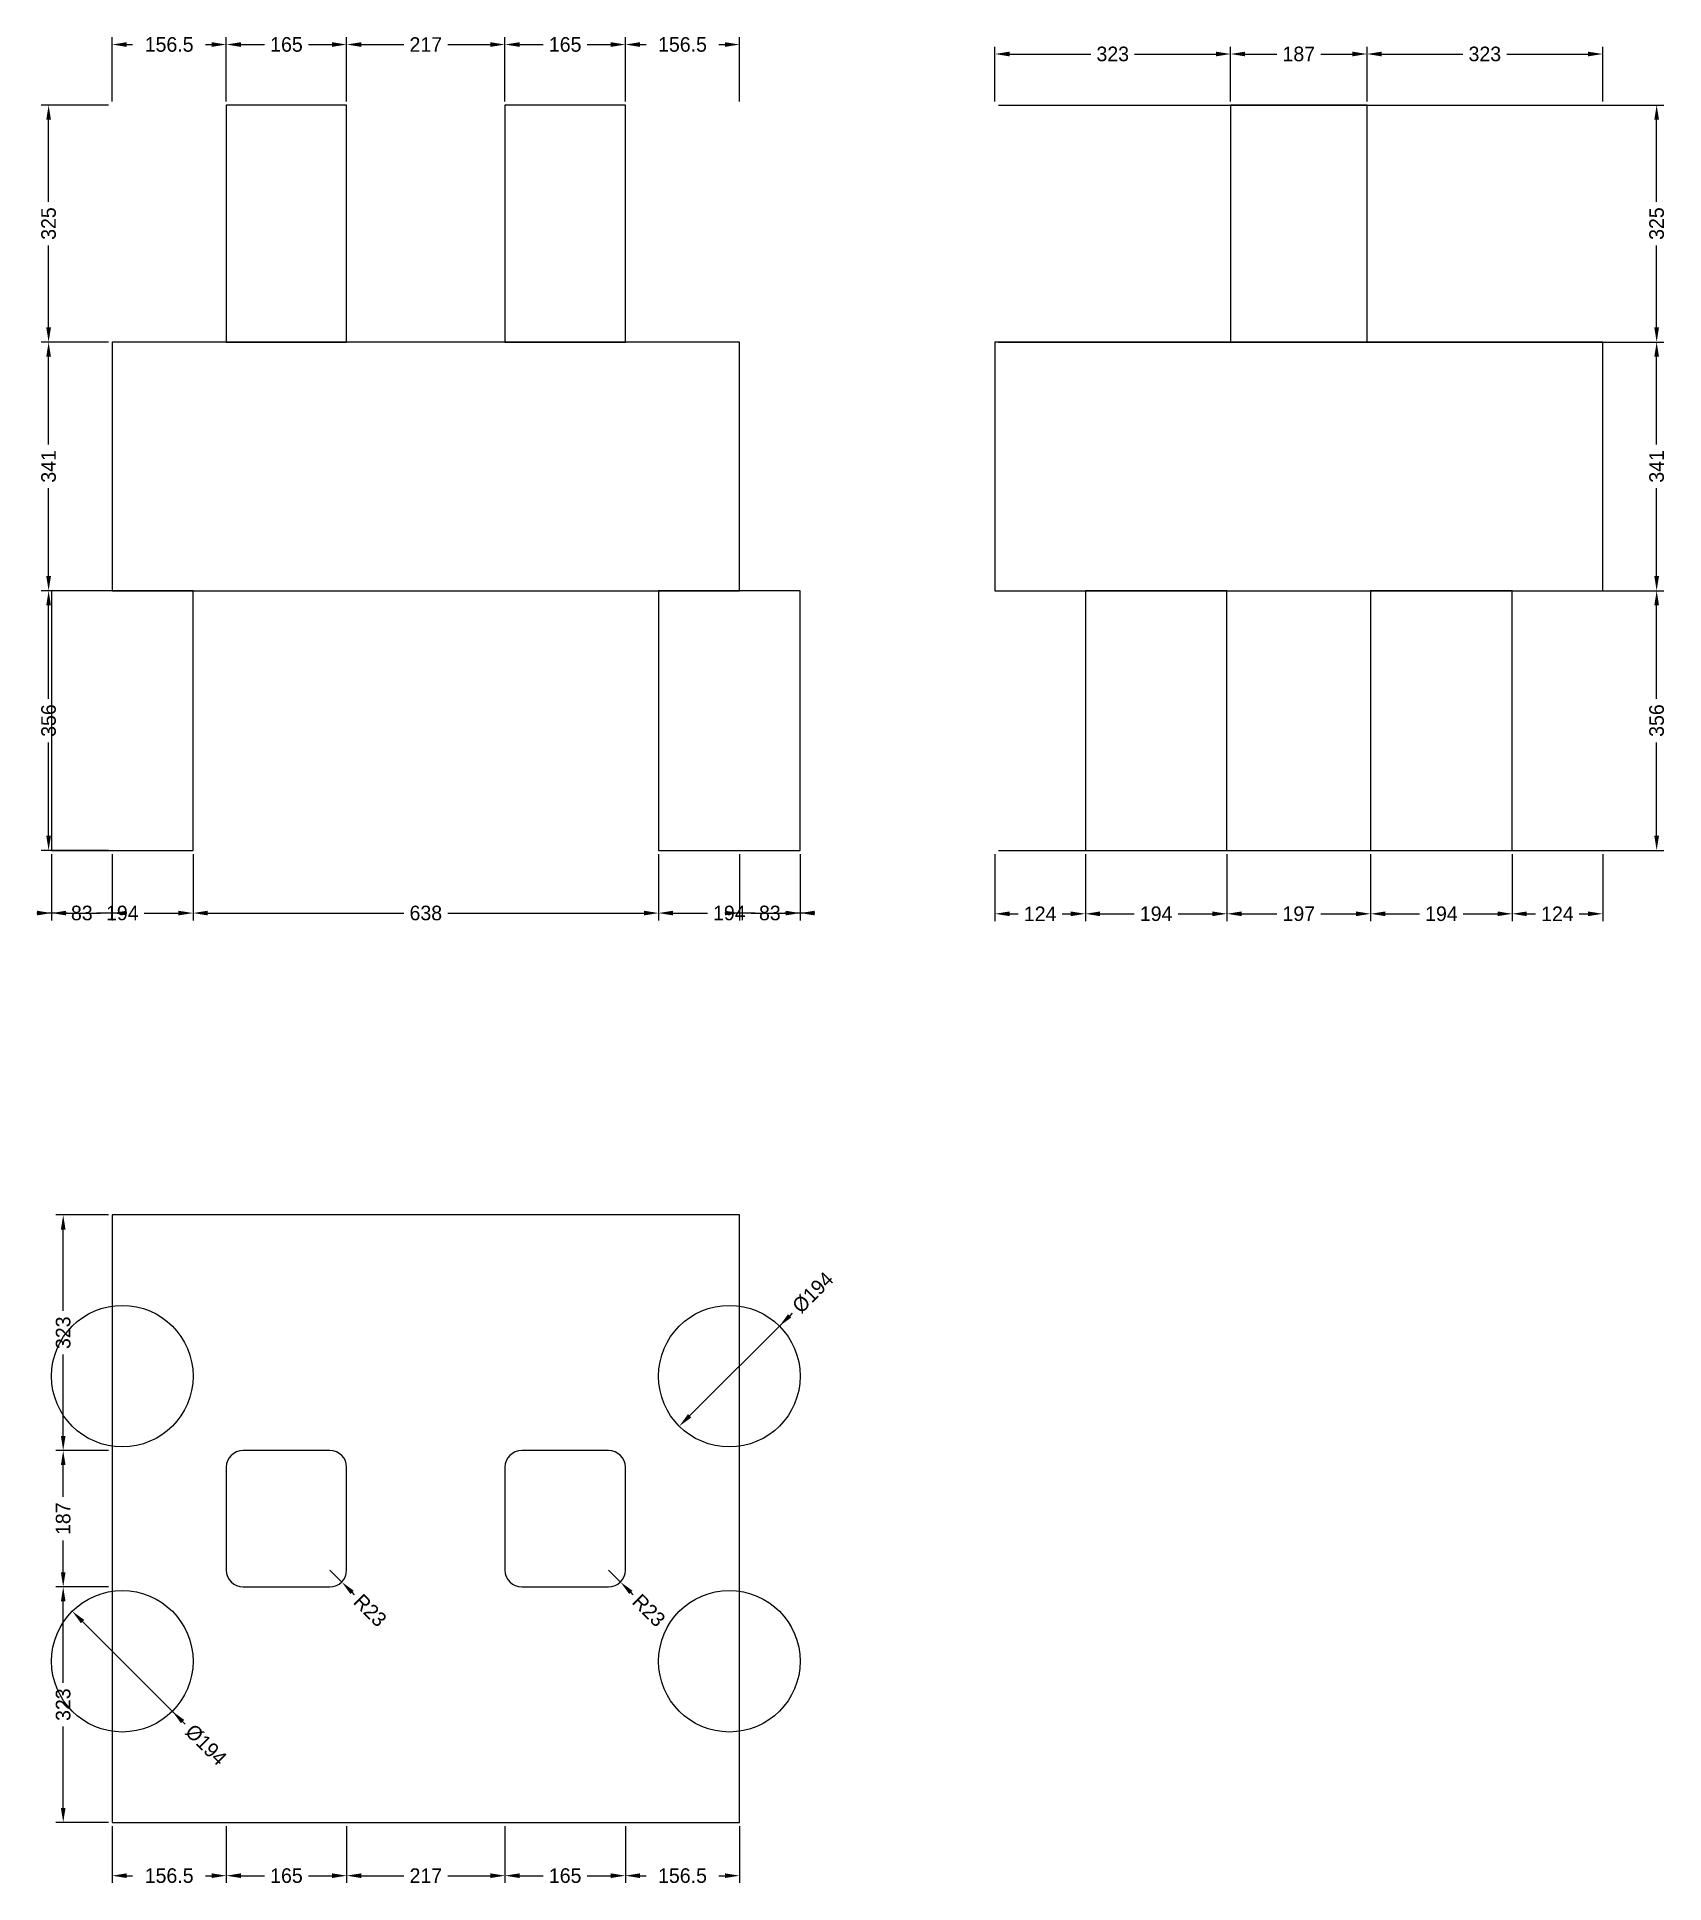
# Model space of a CAD drawing. Header units: metres. Extents: x -103 to 2127, y -83 to 2448.
import ezdxf

# ---------------------------------------------------------------- set-up
doc = ezdxf.new("R2010")
doc.units = ezdxf.units.M
for name, color, linetype in [('chengtai', 7, 'Continuous'), ('dunzhu', 7, 'Continuous'), ('zhuangji', 7, 'Continuous')]:
    doc.layers.add(name, color=color, linetype=linetype)

# ---------------------------------------------------------------- blocks, each defined once
blk = doc.blocks.new('_CLOSEDFILLED')
at = {"color": 0, "linetype": 'BYBLOCK'}
blk.add_solid([(-1, 0.16), (0, 0), (-1, -0.16)], dxfattribs=at)

msp = doc.modelspace()

# ---------------------------------------------------------------- linework, layer by layer
at = {"color": 7}
for p, q in [((0, 2360), (0, 2448)), ((20, 2438), (28.2, 2438)), ((128.2, 2438), (136.5, 2438)), ((156.5, 2360), (156.5, 2448)), ((156.5, 2360), (156.5, 2448)), ((176.5, 2438), (209, 2438)), ((269, 2438), (301.5, 2438)), ((321.5, 2360), (321.5, 2448)), ((321.5, 2360), (321.5, 2448)), ((341.5, 2438), (400, 2438)), ((460, 2438), (518.5, 2438)), ((538.5, 2360), (538.5, 2448)), ((538.5, 2360), (538.5, 2448)), ((558.5, 2438), (591, 2438)), ((651, 2438), (683.5, 2438)), ((703.5, 2360), (703.5, 2448)), ((703.5, 2360), (703.5, 2448)), ((723.5, 2438), (731.8, 2438)), ((831.8, 2438), (840, 2438)), ((860, 2360), (860, 2448)), ((1210, 2360), (1210, 2435)), ((1533, 2360), (1533, 2435)), ((1533, 2360), (1533, 2435)), ((1720, 2360), (1720, 2435)), ((1720, 2360), (1720, 2435)), ((2043, 2360), (2043, 2435)), ((1230, 2425), (1341.5, 2425)), ((1401.5, 2425), (1513, 2425)), ((1553, 2425), (1596.5, 2425)), ((1656.5, 2425), (1700, 2425)), ((1740, 2425), (1851.5, 2425)), ((1911.5, 2425), (2023, 2425)), ((-5, 2355), (-97, 2355)), ((1215, 2355), (2127, 2355)), ((-87, 2222.5), (-87, 2335)), ((2117, 2222.5), (2117, 2335)), ((-87, 2050), (-87, 2162.5)), ((2117, 2050), (2117, 2162.5)), ((-5, 2030), (-97, 2030)), ((-5, 2030), (-97, 2030)), ((1215, 2030), (2127, 2030)), ((1215, 2030), (2127, 2030)), ((-87, 1889.5), (-87, 2010)), ((2117, 1889.5), (2117, 2010)), ((-87, 1709), (-87, 1829.5)), ((2117, 1709), (2117, 1829.5)), ((-5, 1689), (-97, 1689)), ((-5, 1689), (-97, 1689)), ((1215, 1689), (2127, 1689)), ((1215, 1689), (2127, 1689)), ((-87, 1541), (-87, 1669)), ((2117, 1541), (2117, 1669)), ((-87, 1353), (-87, 1481)), ((2117, 1353), (2117, 1481)), ((-5, 1333), (-97, 1333)), ((-83, 1328), (-83, 1237)), ((-83, 1328), (-83, 1237)), ((0, 1328), (0, 1237)), ((111, 1328), (111, 1237)), ((111, 1328), (111, 1237)), ((749, 1328), (749, 1237)), ((749, 1328), (749, 1237)), ((860, 1328), (860, 1237)), ((943, 1328), (943, 1237)), ((943, 1328), (943, 1237)), ((1210, 1328), (1210, 1236)), ((1215, 1333), (2127, 1333)), ((1334, 1328), (1334, 1236)), ((1334, 1328), (1334, 1236)), ((1528, 1328), (1528, 1236)), ((1528, 1328), (1528, 1236)), ((1725, 1328), (1725, 1236)), ((1725, 1328), (1725, 1236)), ((1919, 1328), (1919, 1236)), ((1919, 1328), (1919, 1236)), ((2043, 1328), (2043, 1236)), ((-61.5, 1247), (-103, 1247)), ((-63, 1247), (-16, 1247)), ((20, 1247), (-21.5, 1247)), ((44, 1247), (91, 1247)), ((131, 1247), (400, 1247)), ((460, 1247), (729, 1247)), ((769, 1247), (816, 1247)), ((881.5, 1247), (840, 1247)), ((876, 1247), (923, 1247)), ((963, 1247), (921.5, 1247)), ((1230, 1246), (1242, 1246)), ((1302, 1246), (1314, 1246)), ((1354, 1246), (1401, 1246)), ((1461, 1246), (1508, 1246)), ((1548, 1246), (1596.5, 1246)), ((1656.5, 1246), (1705, 1246)), ((1745, 1246), (1792, 1246)), ((1852, 1246), (1899, 1246)), ((1939, 1246), (1951, 1246)), ((2011, 1246), (2023, 1246)), ((-5, 833), (-77, 833)), ((-67, 701.5), (-67, 813)), ((928.7, 694.7), (791.6, 557.6)), ((932.3, 698.3), (928.7, 694.7)), ((-67, 530), (-67, 641.5)), ((-5, 510), (-77, 510)), ((-5, 510), (-77, 510)), ((-67, 446.5), (-67, 490)), ((-67, 343), (-67, 386.5)), ((298.5, 346), (314.8, 329.7)), ((680.5, 346), (696.8, 329.7)), ((-5, 323), (-77, 323)), ((-5, 323), (-77, 323)), ((332.4, 312.1), (328.9, 315.6)), ((714.4, 312.1), (710.9, 315.6)), ((-67, 191.5), (-67, 303)), ((96.7, 138.3), (-40.4, 275.4)), ((-67, 20), (-67, 131.5)), ((100.3, 134.7), (96.7, 138.3)), ((-5, 0), (-77, 0)), ((0, -5), (0, -83)), ((156.5, -5), (156.5, -83)), ((156.5, -5), (156.5, -83)), ((321.5, -5), (321.5, -83)), ((321.5, -5), (321.5, -83)), ((538.5, -5), (538.5, -83)), ((538.5, -5), (538.5, -83)), ((703.5, -5), (703.5, -83)), ((703.5, -5), (703.5, -83)), ((860, -5), (860, -83)), ((20, -73), (28.2, -73)), ((128.2, -73), (136.5, -73)), ((176.5, -73), (209, -73)), ((269, -73), (301.5, -73)), ((341.5, -73), (400, -73)), ((460, -73), (518.5, -73)), ((558.5, -73), (591, -73)), ((651, -73), (683.5, -73)), ((723.5, -73), (731.8, -73)), ((831.8, -73), (840, -73))]:
    msp.add_line(p, q, dxfattribs=at)
at = {"layer": 'chengtai'}
for points in [[(0, 1689), (860, 1689), (860, 2030), (0, 2030), (0, 1689)], [(1210, 1689), (2043, 1689), (2043, 2030), (1210, 2030), (1210, 1689)], [(0, 0), (860, 0), (860, 833), (0, 833), (0, 0)]]:
    msp.add_lwpolyline(points, dxfattribs=at)
at = {"layer": 'Defpoints', "color": 7}
for p in [(0, 2438), (156.5, 2438), (321.5, 2438), (538.5, 2438), (703.5, 2438), (1210, 2425), (1533, 2425), (1720, 2425), (0, 2355), (0, 2355), (156.5, 2355), (156.5, 2355), (321.5, 2355), (321.5, 2355), (538.5, 2355), (538.5, 2355), (703.5, 2355), (703.5, 2355), (860, 2355), (1210, 2355), (1210, 2355), (1533, 2355), (1533, 2355), (1720, 2355), (1720, 2355), (2043, 2355), (-87, 2030), (0, 2030), (0, 2030), (1210, 2030), (1210, 2030), (2117, 2030), (-87, 1689), (0, 1689), (0, 1689), (1210, 1689), (1210, 1689), (2117, 1689), (-87, 1333), (-83, 1333), (-83, 1333), (0, 1333), (0, 1333), (111, 1333), (111, 1333), (749, 1333), (749, 1333), (860, 1333), (943, 1333), (943, 1333), (1210, 1333), (1210, 1333), (1334, 1333), (1334, 1333), (1528, 1333), (1528, 1333), (1725, 1333), (1725, 1333), (1919, 1333), (1919, 1333), (2043, 1333), (2117, 1333), (-83, 1247), (0, 1247), (111, 1247), (749, 1247), (943, 1247), (1210, 1246), (1334, 1246), (1528, 1246), (1725, 1246), (1919, 1246), (0, 833), (914.6, 680.6), (846, 612), (-67, 510), (0, 510), (0, 510), (298.5, 346), (314.8, 329.7), (680.5, 346), (696.8, 329.7), (-67, 323), (0, 323), (0, 323), (14, 221), (82.6, 152.4), (-67, 0), (0, 0), (0, 0), (156.5, 0), (156.5, 0), (321.5, 0), (321.5, 0), (538.5, 0), (538.5, 0), (703.5, 0), (703.5, 0), (860, 0), (0, -73), (156.5, -73), (321.5, -73), (538.5, -73), (703.5, -73)]:
    msp.add_point(p, dxfattribs=at)
at = {"layer": 'dunzhu'}
for p, q in [((298.5, 510), (179.5, 510)), ((680.5, 510), (561.5, 510)), ((156.5, 487), (156.5, 346)), ((321.5, 346), (321.5, 487)), ((538.5, 487), (538.5, 346)), ((703.5, 346), (703.5, 487)), ((179.5, 323), (298.5, 323)), ((561.5, 323), (680.5, 323))]:
    msp.add_line(p, q, dxfattribs=at)
for points in [[(156.5, 2030), (321.5, 2030), (321.5, 2355), (156.5, 2355), (156.5, 2030)], [(538.5, 2030), (703.5, 2030), (703.5, 2355), (538.5, 2355), (538.5, 2030)], [(1533, 2030), (1720, 2030), (1720, 2355), (1533, 2355), (1533, 2030)]]:
    msp.add_lwpolyline(points, dxfattribs=at)
for centre, start, end in [((179.5, 487), 90, 180), ((298.5, 487), 0, 90), ((561.5, 487), 90, 180), ((680.5, 487), 0, 90), ((179.5, 346), 180, 270), ((298.5, 346), 270, 360), ((561.5, 346), 180, 270), ((680.5, 346), 270, 360)]:
    msp.add_arc(centre, 23, start, end, dxfattribs=at)
at = {"layer": 'zhuangji'}
for points in [[(-83, 1333), (111, 1333), (111, 1689), (-83, 1689), (-83, 1333)], [(749, 1333), (943, 1333), (943, 1689), (749, 1689), (749, 1333)], [(1334, 1333), (1528, 1333), (1528, 1689), (1334, 1689), (1334, 1333)], [(1725, 1333), (1919, 1333), (1919, 1689), (1725, 1689), (1725, 1333)]]:
    msp.add_lwpolyline(points, dxfattribs=at)
for centre in [(14, 612), (846, 612), (14, 221), (846, 221)]:
    msp.add_circle(centre, 97, dxfattribs=at)

# ---------------------------------------------------------------- block references
at = {"color": 7, "xscale": 20, "yscale": 20}
for p, rotation in [((0, 2438), 180), ((156.5, 2438), 180), ((321.5, 2438), 180), ((538.5, 2438), 180), ((703.5, 2438), 180), ((1210, 2425), 180), ((1533, 2425), 180), ((1720, 2425), 180), ((-87, 2355), 90), ((2117, 2355), 90), ((-87, 2030), 270), ((-87, 2030), 90), ((2117, 2030), 270), ((2117, 2030), 90), ((-87, 1689), 270), ((2117, 1689), 270), ((-87, 1689), 90), ((2117, 1689), 90), ((-87, 1333), 270), ((2117, 1333), 270), ((-83, 1247), 180), ((0, 1247), 180), ((111, 1247), 180), ((749, 1247), 180), ((943, 1247), 180), ((1210, 1246), 180), ((1334, 1246), 180), ((1528, 1246), 180), ((1725, 1246), 180), ((1919, 1246), 180), ((-67, 833), 90), ((914.6, 680.6), 225), ((777.4, 543.4), 225), ((-67, 510), 270), ((-67, 510), 90), ((-67, 323), 270), ((314.8, 329.7), 135), ((696.8, 329.7), 135), ((-67, 323), 90), ((-54.6, 289.6), 135), ((82.6, 152.4), 135), ((-67, 0), 270), ((0, -73), 180), ((156.5, -73), 180), ((321.5, -73), 180), ((538.5, -73), 180), ((703.5, -73), 180)]:
    msp.add_blockref('_CLOSEDFILLED', p, dxfattribs=dict(at, rotation=rotation))
for p in [(156.5, 2438), (321.5, 2438), (538.5, 2438), (703.5, 2438), (860, 2438), (1533, 2425), (1720, 2425), (2043, 2425), (-83, 1247), (111, 1247), (749, 1247), (860, 1247), (943, 1247), (1334, 1246), (1528, 1246), (1725, 1246), (1919, 1246), (2043, 1246), (156.5, -73), (321.5, -73), (538.5, -73), (703.5, -73), (860, -73)]:
    msp.add_blockref('_CLOSEDFILLED', p, dxfattribs=at)

# ---------------------------------------------------------------- texts
at = {"color": 7, "char_height": 20, "attachment_point": 5}
for s, insert in [('156.5', (78.2, 2438)), ('165', (239, 2438)), ('217', (430, 2438)), ('165', (621, 2438)), ('156.5', (781.8, 2438)), ('323', (1371.5, 2425)), ('187', (1626.5, 2425)), ('323', (1881.5, 2425)), ('83', (-41.5, 1247)), ('194', (14, 1247)), ('638', (430, 1247)), ('194', (846, 1247)), ('83', (901.5, 1247)), ('124', (1272, 1246)), ('194', (1431, 1246)), ('197', (1626.5, 1246)), ('194', (1822, 1246)), ('124', (1981, 1246)), ('156.5', (78.2, -73)), ('165', (239, -73)), ('217', (430, -73)), ('165', (621, -73)), ('156.5', (781.8, -73))]:
    msp.add_mtext(s, dxfattribs=dict(at, insert=insert))
for s, insert, rotation in [('325', (-87, 2192.5), 90), ('325', (2117, 2192.5), 90), ('341', (-87, 1859.5), 90), ('341', (2117, 1859.5), 90), ('356', (-87, 1511), 90), ('356', (2117, 1511), 90), ('%%c194', (960.6, 726.6), 45), ('323', (-67, 671.5), 90), ('187', (-67, 416.5), 90), ('R23', (353.7, 290.8), 315), ('R23', (735.7, 290.8), 315), ('323', (-67, 161.5), 90), ('%%c194', (128.6, 106.4), 315)]:
    msp.add_mtext(s, dxfattribs=dict(at, insert=insert, rotation=rotation))

doc.saveas('drawing.dxf')
